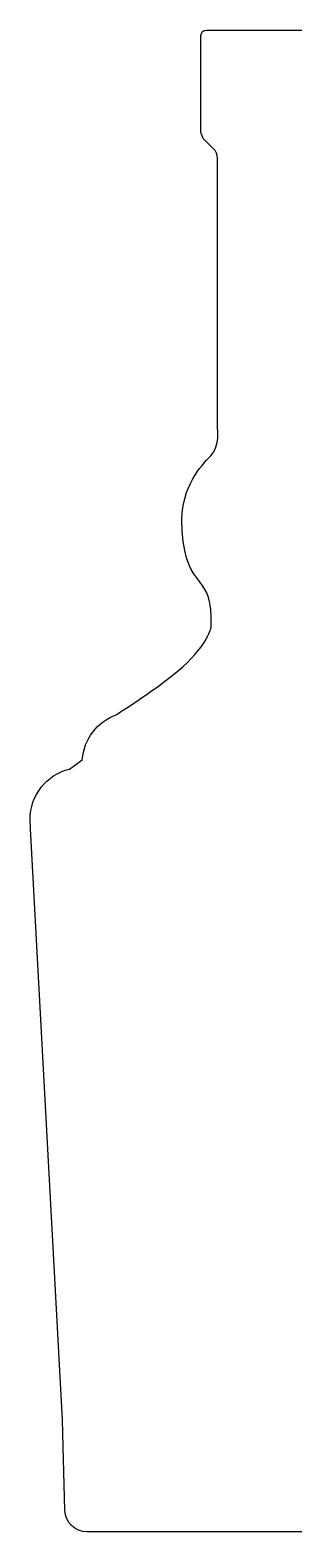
# Model space of a CAD drawing. Extents: x -4.9 to 0.1, y -34.5 to -6.7.
import ezdxf

# ---------------------------------------------------------------- set-up
doc = ezdxf.new("R2010")
doc.units = 0
doc.layers.add('2D_DRAWING', color=7, linetype='CONTINUOUS')

msp = doc.modelspace()

# ---------------------------------------------------------------- linework, layer by layer
at = {"layer": '2D_DRAWING', "color": 230}
msp.add_open_spline([(0.082, -34.502), (0.082, -34.502), (-3.892, -34.502), (-3.892, -34.502), (-4.112, -34.502), (-4.297, -34.322), (-4.302, -34.102), (-4.302, -34.102), (-4.333, -32.921), (-4.333, -32.921), (-4.333, -32.921), (-4.345, -32.432), (-4.345, -32.432), (-4.345, -32.432), (-4.937, -21.51), (-4.937, -21.51), (-4.937, -21.51), (-4.946, -21.338), (-4.946, -21.338), (-4.946, -20.888), (-4.637, -20.509), (-4.219, -20.404), (-4.219, -20.404), (-3.98, -20.233), (-3.98, -20.233), (-3.952, -19.849), (-3.7, -19.529), (-3.354, -19.401), (-3.354, -19.401), (-2.505, -18.865), (-2.123, -18.515), (-1.629, -18.062), (-1.597, -17.777), (-1.597, -17.777), (-1.597, -17.777), (-1.597, -17.6), (-1.597, -17.6), (-1.591, -16.765), (-2.137, -17.096), (-2.137, -15.78), (-2.137, -15.209), (-1.79, -14.8), (-1.604, -14.614), (-1.427, -14.437), (-1.48, -14.095), (-1.48, -14.095), (-1.48, -14.095), (-1.48, -9.111), (-1.48, -9.111), (-1.48, -9.056), (-1.512, -8.98), (-1.552, -8.942), (-1.552, -8.942), (-1.714, -8.784), (-1.714, -8.784), (-1.753, -8.746), (-1.785, -8.669), (-1.785, -8.614), (-1.785, -8.614), (-1.785, -6.848), (-1.785, -6.848), (-1.785, -6.793), (-1.74, -6.748), (-1.685, -6.748), (-1.685, -6.748), (-1.245, -6.748), (-1.245, -6.748), (-1.245, -6.748), (0.082, -6.748), (0.082, -6.748)], degree=3, knots=[0, 0, 0, 0, 1, 1, 1, 2, 2, 2, 3, 3, 3, 4, 4, 4, 5, 5, 5, 6, 6, 6, 7, 7, 7, 8, 8, 8, 9, 9, 9, 10, 10, 10, 11, 11, 11, 12, 12, 12, 13, 13, 13, 14, 14, 14, 15, 15, 15, 16, 16, 16, 17, 17, 17, 18, 18, 18, 19, 19, 19, 20, 20, 20, 21, 21, 21, 22, 22, 22, 23, 23, 23, 23], dxfattribs=at)

doc.saveas('drawing.dxf')
